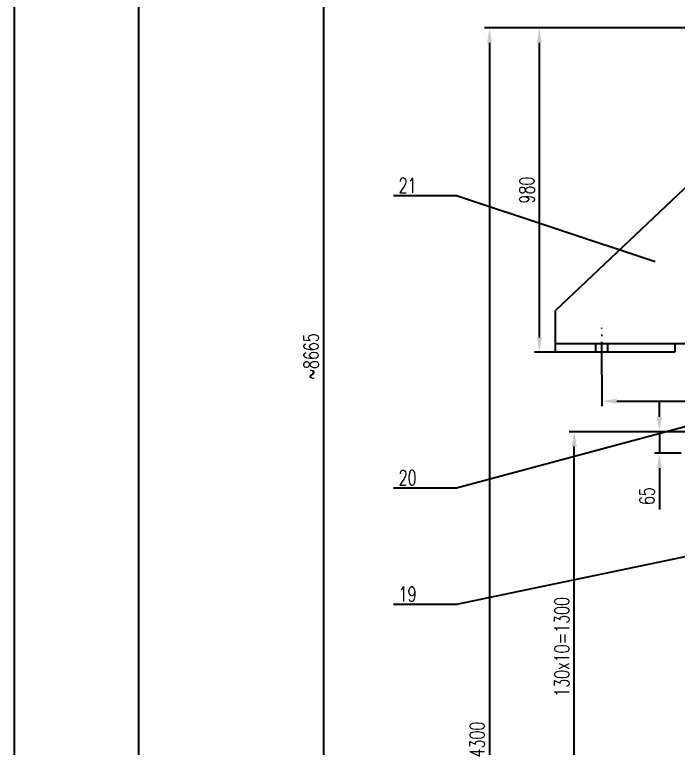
# Model space of a CAD drawing. Header units: millimetres. Extents: x 77471 to 131840, y -11230 to 75240.
# Drawn here: x 77471 to 79472, y 5 to 2218 of the extents above; entities that cross this region are included whole.
import ezdxf

# ---------------------------------------------------------------- set-up
doc = ezdxf.new("R2010")
doc.units = ezdxf.units.MM
doc.header["$LTSCALE"] = 10
doc.header["$MEASUREMENT"] = 0
doc.linetypes.add('DASHDOT-S', pattern=[14, 10, -2, 0, -2])
for name, color, linetype in [('cdr_dim', 7, 'Continuous'), ('cdr_dwg1', 4, 'Continuous'), ('cdr_dwg3', 1, 'DASHDOT-S')]:
    doc.layers.add(name, color=color, linetype=linetype)
doc.styles.add('HZ', font='ROMANS.shx', dxfattribs={"width": 0.7, "height": 45, "bigfont": 'HZ.shx'})
doc.styles.get("Standard").update_dxf_attribs({"font": 'ROMANS.shx', "width": 0.7, "height": 30, "bigfont": 'HZ.shx'})
doc.dimstyles.new('ISO-25', dxfattribs={"dimtxt": 2.5, "dimasz": 2.5, "dimexe": 1.25, "dimexo": 0.625, "dimtad": 1, "dimtxsty": 'Standard', "dimcen": 2.5, "dimadec": 0, "dimazin": 0, "dimtfac": 1, "dimtmove": 0, "dimatfit": 3, "dimfxl": 0, "dimarcsym": 0})

# ---------------------------------------------------------------- blocks, each defined once
blk = doc.blocks.new('*D1085')
at = {"layer": 'cdr_dim', "color": 0, "linetype": 'Continuous', "lineweight": -2}
for p, q in [((79412.5, 958.1), (79145.7, 958.1)), ((79160.7, -296.9), (79160.7, 913.1)), ((79509.5, -341.9), (79145.7, -341.9))]:
    blk.add_line(p, q, dxfattribs=at)
at = {"layer": 'cdr_dim', "color": 0, "linetype": 'Continuous'}
for points in [[(79153.2, 913.1), (79168.2, 913.1), (79160.7, 958.1)], [(79153.2, -296.9), (79168.2, -296.9), (79160.7, -341.9)]]:
    blk.add_solid(points, dxfattribs=at)
at = {"layer": 'Defpoints', "color": 0, "linetype": 'Continuous'}
for p in [(79160.7, 958.1), (79412.5, 958.1), (79509.5, -341.9)]:
    blk.add_point(p, dxfattribs=at)
at = {"layer": 'cdr_dim', "color": 0, "linetype": 'Continuous', "insert": (79123.2, 308.1), "char_height": 45, "attachment_point": 5, "rotation": 90, "style": 'HZ'}
blk.add_mtext('130x10=1300', dxfattribs=at)
blk = doc.blocks.new('*D1087')
at = {"layer": 'cdr_dim', "color": 0, "linetype": 'Continuous', "lineweight": -2}
for p, q in [((79417.9, 1003.1), (79417.9, 1048.1)), ((79610.8, 958.1), (79402.9, 958.1)), ((79417.9, 958.1), (79417.9, 893.1)), ((79483.3, 893.1), (79402.9, 893.1)), ((79417.9, 848.1), (79417.9, 723.6))]:
    blk.add_line(p, q, dxfattribs=at)
at = {"layer": 'cdr_dim', "color": 0, "linetype": 'Continuous'}
for points in [[(79410.4, 1003.1), (79425.4, 1003.1), (79417.9, 958.1)], [(79410.4, 848.1), (79425.4, 848.1), (79417.9, 893.1)]]:
    blk.add_solid(points, dxfattribs=at)
at = {"layer": 'Defpoints', "color": 0, "linetype": 'Continuous'}
for p in [(79610.8, 958.1), (79417.9, 893.1), (79483.3, 893.1)]:
    blk.add_point(p, dxfattribs=at)
at = {"layer": 'cdr_dim', "color": 0, "linetype": 'Continuous', "insert": (79380.4, 763.4), "char_height": 45, "attachment_point": 5, "rotation": 90, "style": 'HZ'}
blk.add_mtext('65', dxfattribs=at)
blk = doc.blocks.new('*D1009')
at = {"layer": 'cdr_dim', "color": 0, "linetype": 'Continuous', "lineweight": -2}
for p, q in [((79244.2, 1129.6), (79244.2, 1035.5)), ((82690.8, 1129.6), (82690.8, 1035.5)), ((79289.2, 1050.5), (82645.8, 1050.5))]:
    blk.add_line(p, q, dxfattribs=at)
at = {"layer": 'cdr_dim', "color": 0, "linetype": 'Continuous'}
for points in [[(79289.2, 1058), (79289.2, 1043), (79244.2, 1050.5)], [(82645.8, 1058), (82645.8, 1043), (82690.8, 1050.5)]]:
    blk.add_solid(points, dxfattribs=at)
at = {"layer": 'Defpoints', "color": 0, "linetype": 'Continuous'}
for p in [(79244.2, 1129.6), (82690.8, 1129.6), (82690.8, 1050.5)]:
    blk.add_point(p, dxfattribs=at)
at = {"layer": 'cdr_dim', "color": 0, "linetype": 'Continuous', "insert": (80560.7, 1088), "char_height": 45, "attachment_point": 5, "style": 'HZ'}
blk.add_mtext('%%c3453', dxfattribs=at)
blk = doc.blocks.new('*D1025')
at = {"layer": 'cdr_dim', "color": 0, "linetype": 'Continuous', "lineweight": -2}
for p, q in [((79701.5, 2178.1), (79040.3, 2178.1)), ((79055.3, 2133.1), (79055.3, 1243.1)), ((79104.2, 1198.1), (79040.3, 1198.1))]:
    blk.add_line(p, q, dxfattribs=at)
at = {"layer": 'cdr_dim', "color": 0, "linetype": 'Continuous'}
for points in [[(79047.8, 2133.1), (79062.8, 2133.1), (79055.3, 2178.1)], [(79047.8, 1243.1), (79062.8, 1243.1), (79055.3, 1198.1)]]:
    blk.add_solid(points, dxfattribs=at)
at = {"layer": 'Defpoints', "color": 0, "linetype": 'Continuous'}
for p in [(79701.5, 2178.1), (79055.3, 1198.1), (79104.2, 1198.1)]:
    blk.add_point(p, dxfattribs=at)
at = {"layer": 'cdr_dim', "color": 0, "linetype": 'Continuous', "insert": (79017.8, 1688.1), "char_height": 45, "attachment_point": 5, "rotation": 90, "style": 'HZ'}
blk.add_mtext('980', dxfattribs=at)
blk = doc.blocks.new('*D1028')
at = {"layer": 'cdr_dim', "color": 0, "linetype": 'Continuous', "lineweight": -2}
for p, q in [((81145.1, 5576.4), (78388.5, 5576.4)), ((78403.5, 5531.4), (78403.5, -3160.9)), ((80967.5, -3205.9), (78388.5, -3205.9))]:
    blk.add_line(p, q, dxfattribs=at)
at = {"layer": 'cdr_dim', "color": 0, "linetype": 'Continuous'}
for points in [[(78396, 5531.4), (78411, 5531.4), (78403.5, 5576.4)], [(78396, -3160.9), (78411, -3160.9), (78403.5, -3205.9)]]:
    blk.add_solid(points, dxfattribs=at)
at = {"layer": 'Defpoints', "color": 0, "linetype": 'Continuous'}
for p in [(81145.1, 5576.4), (78403.5, -3205.9), (80967.5, -3205.9)]:
    blk.add_point(p, dxfattribs=at)
at = {"layer": 'cdr_dim', "color": 0, "linetype": 'Continuous', "insert": (78366, 1185.3), "char_height": 45, "attachment_point": 5, "rotation": 90, "style": 'HZ'}
blk.add_mtext('~8665', dxfattribs=at)
blk = doc.blocks.new('*D1032')
at = {"layer": 'cdr_dim', "color": 0, "linetype": 'Continuous', "lineweight": -2}
for p, q in [((79701.5, 2178.1), (78890, 2178.1)), ((78905, 2133.1), (78905, -2076.9)), ((79717.5, -2121.9), (78890, -2121.9))]:
    blk.add_line(p, q, dxfattribs=at)
at = {"layer": 'cdr_dim', "color": 0, "linetype": 'Continuous'}
for points in [[(78897.5, 2133.1), (78912.5, 2133.1), (78905, 2178.1)], [(78897.5, -2076.9), (78912.5, -2076.9), (78905, -2121.9)]]:
    blk.add_solid(points, dxfattribs=at)
at = {"layer": 'Defpoints', "color": 0, "linetype": 'Continuous'}
for p in [(79701.5, 2178.1), (78905, -2121.9), (79717.5, -2121.9)]:
    blk.add_point(p, dxfattribs=at)
at = {"layer": 'cdr_dim', "color": 0, "linetype": 'Continuous', "insert": (78867.5, 28.1), "char_height": 45, "attachment_point": 5, "rotation": 90, "style": 'HZ'}
blk.add_mtext('4300', dxfattribs=at)

msp = doc.modelspace()

# ---------------------------------------------------------------- linework, layer by layer
at = {"layer": 'cdr_dim', "linetype": 'Continuous'}
msp.add_line((77470.7138, -11229.5406), (77470.7138, 6020.4594), dxfattribs=at)
at = {"layer": 'cdr_dim'}
for p, q in [((78805.2338, 1670.6519), (78615.1984, 1670.6519)), ((79405.4837, 1470.9769), (78805.2338, 1670.6519)), ((79709.0111, 1030.5168), (78805.2338, 787.5045)), ((78805.2338, 787.5045), (78615.1984, 787.5045)), ((79769.5596, 637.9818), (78805.2338, 436.0164)), ((78805.2338, 436.0164), (78615.1984, 436.0164))]:
    msp.add_line(p, q, dxfattribs=at)
at = {"layer": 'cdr_dwg1', "linetype": 'Continuous'}
for p, q in [((77845.7138, -11079.5406), (77845.7138, 5870.4594)), ((79585.4925, 1780.1134), (79104.1636, 1324.1134)), ((79104.1636, 1198.1134), (79104.1636, 1324.1134)), ((79685.4925, 1224.1134), (79104.1636, 1224.1134)), ((79226.1636, 1198.1134), (79226.1636, 1224.1134)), ((79262.1636, 1198.1134), (79262.1636, 1224.1134)), ((79464.1636, 1224.1134), (79464.1636, 1198.1134)), ((79464.1636, 1198.1134), (79104.1636, 1198.1134))]:
    msp.add_line(p, q, dxfattribs=at)
at = {"layer": 'cdr_dwg3', "linetype": 'DASHDOT-S'}
msp.add_line((79244.1636, 1129.5938), (79244.1636, 1271.6936), dxfattribs=at)

# ---------------------------------------------------------------- texts
at = {"layer": 'cdr_dwg1', "linetype": 'Continuous', "style": 'HZ', "width": 0.7}
for s, p in [('21', (78630.3733, 1679.787)), ('20', (78630.3733, 796.6396)), ('19', (78630.3733, 445.1515))]:
    msp.add_text(s, height=45, dxfattribs=at).set_placement(p)

# ---------------------------------------------------------------- dimensions: what is measured, and where the dimension line sits
at = {"layer": 'cdr_dim', "linetype": 'Continuous'}
for base, p1, p2, text, picture, middle in [((78403.4829, -3205.8864), (81145.0925, 5576.4485), (80967.4925, -3205.8864), '~8665', '*D1028', (78365.9829, 1185.2811)), ((79160.7323, 958.1134), (79509.5107, -341.8866), (79412.4657, 958.1134), '130x10=<>', '*D1085', (79123.2323, 308.1134))]:
    dim = msp.add_linear_dim(base=base, p1=p1, p2=p2, angle=90, text=text, dimstyle='ISO-25', override={"dimscale": 15, "dimtxt": 30, "dimasz": 3, "dimexe": 1, "dimexo": 0, "dimgap": 1, "dimrnd": 1, "dimtxsty": 'HZ', "dimatfit": 1, "dimtvp": 0.1}, dxfattribs=at)
    dim.commit()
    dim.dimension.update_dxf_attribs({"geometry": picture, "text_midpoint": middle})
for base, p1, p2, override, picture, middle in [((78905.0342, -2121.8866), (79701.4925, 2178.1134), (79717.4925, -2121.8866), {"dimscale": 15, "dimtxt": 30, "dimasz": 3, "dimexe": 1, "dimexo": 0, "dimgap": 1, "dimrnd": 1, "dimtxsty": 'HZ', "dimatfit": 1, "dimtvp": 0.1}, '*D1032', (78867.5342, 28.1134)), ((79055.334, 1198.1134), (79701.4925, 2178.1134), (79104.1636, 1198.1134), {"dimscale": 15, "dimtxt": 30, "dimasz": 3, "dimexe": 1, "dimexo": 0, "dimgap": 1, "dimrnd": 1, "dimtxsty": 'HZ', "dimatfit": 1, "dimtvp": 0.1}, '*D1025', (79017.834, 1688.1134)), ((79417.8779, 893.1134), (79610.7833, 958.1134), (79483.3243, 893.1134), {"dimscale": 15, "dimtxt": 30, "dimasz": 3, "dimexe": 1, "dimexo": 0, "dimgap": 1, "dimdec": 3, "dimrnd": 1, "dimtxsty": 'HZ', "dimtdec": 3, "dimatfit": 1, "dimtvp": 0.1}, '*D1087', (79380.3779, 763.3634))]:
    dim = msp.add_linear_dim(base=base, p1=p1, p2=p2, angle=90, dimstyle='ISO-25', override=override, dxfattribs=at)
    dim.commit()
    dim.dimension.update_dxf_attribs({"geometry": picture, "text_midpoint": middle})
dim = msp.add_linear_dim(base=(82690.8214, 1050.5282), p1=(79244.1636, 1129.5938), p2=(82690.8214, 1129.5938), text='%%c3453', dimstyle='ISO-25', override={"dimscale": 15, "dimtxt": 30, "dimasz": 3, "dimexe": 1, "dimexo": 0, "dimgap": 1, "dimrnd": 1, "dimtxsty": 'HZ', "dimatfit": 1, "dimtvp": 0.1}, dxfattribs=at)
dim.commit()
dim.dimension.update_dxf_attribs({"geometry": '*D1009', "text_midpoint": (80560.684, 1050.5282), "dimtype": 160})

doc.saveas('drawing.dxf')
